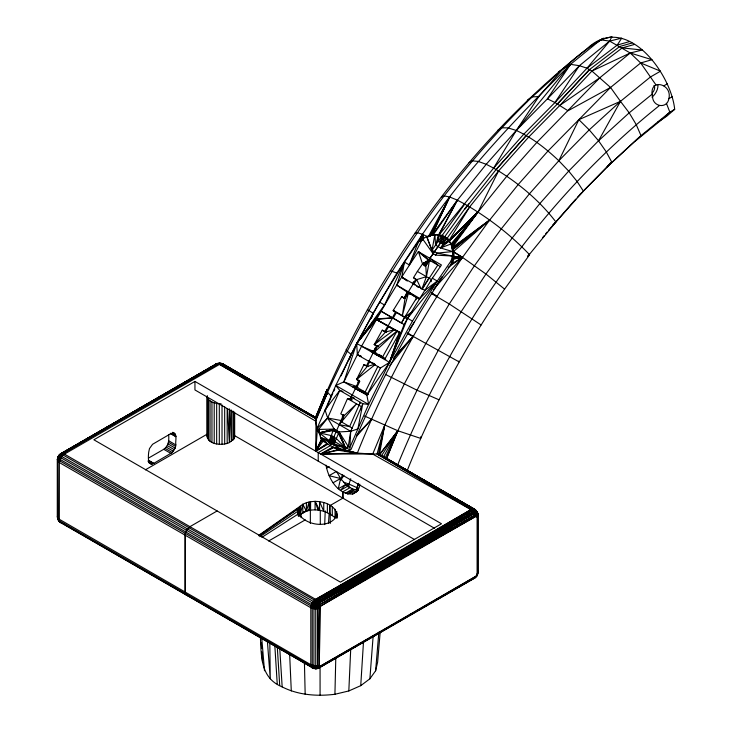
<?xml version="1.0" encoding="UTF-8"?>
<svg xmlns="http://www.w3.org/2000/svg" width="732" height="732" viewBox="0 0 732 732"><rect width="100%" height="100%" fill="white"/><g stroke="black" fill="none" stroke-linecap="round" stroke-linejoin="round"><path stroke-width="1.1" d="M229.473 408.877L229.455 442.558C222.345 446.09 205.518 444.763 207.449 434.003L207.449 395.82M259.018 535.138L300.038 506.343L300.038 514.871L298.995 516.334L300.038 506.343C310.45 496.808 338.834 501.301 336.985 518.155M302.801 504.266L300.038 514.871L302.792 512.793L302.801 504.266L306.397 511.201C316.325 507.917 327.277 511 335.055 517.725L336.766 511.613L336.784 518M306.406 502.674L306.397 511.201L299.955 514.605M476.898 575.663L320.497 666.056C319.701 669.121 312.244 670.475 313.918 665.745L313.964 604.925L315.748 603.113L474.565 513.205L476.898 515.63L477.108 517.222C479.314 514.623 476.871 510.854 474.546 509.188L471.079 509.527L317.02 600.139L315.748 601.429L315.748 668.801L319.225 667.877L474.565 578.198L477.438 575.05L478.033 572.168L478.033 515.218L477.447 512.354L474.546 509.188L379.45 454.526L377.072 454.005L320.68 454.023L332.859 447.023L343.619 449.924L347.526 448.204L320.68 454.023L333.655 447.435L338.806 450.372L357.344 453.099L372.707 454.078L472.36 510.451L474.565 513.205L475.837 516.49L477.108 517.222L477.108 574.172L476.578 576.377L473.549 578.509L476.02 577.017L477.438 575.05L477.822 571.116M377.73 454.38L471.079 509.527L314.458 600.139L311.448 604.531L310.816 607.734L310.816 664.683L311.448 667.163L313.991 668.572L60.793 522.694L57.91 519.546L57.316 516.655L57.316 459.714C57.224 456.402 60.701 451.726 64.279 454.023L317.02 600.139L319.225 602.884L319.225 667.877M329.83 505.684L329.83 514.221L329.83 505.684L342.869 498.153L342.869 491.794L350.28 487.521M217.139 510.954L190.009 526.628L187.538 528.833L185.727 531.935L185.095 535.147L185.095 592.096L186.532 595.29L185.26 593.469L185.278 591.191M314.925 668.536L312.262 667.877L312.262 602.884L60.793 457.701L59.814 455.341L60.793 453.684L216.132 363.996L219.609 363.09L223.086 364.005L316.041 417.652L315.757 451.168L327.936 444.178L333.655 447.435M657.556 122.281L666.843 116.132L674.684 109.343C671.034 72.834 625.412 11.163 586.552 49.2C465.259 144.579 373.494 275.278 315.739 417.743L223.086 364.005L219.609 363.173L216.132 363.996L61.808 453.373L58.578 456.429L59.987 459.348L311.448 604.531L313.964 604.925L313.269 601.42L59.814 455.341L58.78 455.514L57.517 460.757L57.517 517.698L59.987 521.971L61.808 523.005M342.256 416.206L343.665 414.431L336.381 431.13L333.545 430.562C329.903 435.018 332.392 440.755 330.407 445.596L318.219 452.605L318.219 461.133M332.548 438.065L332.575 436.309L331.276 439.108L329.263 440.728L328.741 442.064L329.629 443.574M442.11 276.531L438.861 282.332C404.668 335.21 375.315 391.135 351.15 449.274L350.042 450.034L349.85 447.499L348.286 446.593L345.413 447.957L333.682 443.555L333.81 437.022L336.381 431.13M297.823 514.614L297.924 510.387L297.924 514.66M312.262 602.884L319.225 602.884L320.497 606.169L319.216 665.333L315.73 668.408L312.262 667.529L310.99 666.056L59.521 520.864L57.91 519.546L57.526 515.612M260.409 637.334C261.315 657.437 260.775 678.07 282.168 686.909C298.336 695.18 317.148 696.471 334.927 694.275L335.787 657.83M57.316 516.655L57.91 519.546L59.987 521.971L313.269 668.197L318.21 668.197L317.487 668.563L317.487 603.086L318.21 601.42L472.36 510.451L474.007 510.058L476.77 511.933L477.63 513.242L476.898 515.63L320.497 606.169L319.106 606.727L312.381 606.718L58.459 460.117L57.91 456.85L59.997 454.398L217.862 363.292L215.336 364.719L216.132 363.996L216.242 365.14M597.431 42.282L603.442 38.21C576.66 53.601 555.277 76.769 532.137 96.908C500.496 127.771 471.207 160.939 444.178 195.901C392.123 264.042 349.85 339.227 316.178 417.999L222.08 363.694L219.609 363.09L217.148 363.685L59.814 455.341L57.91 458.882L58.24 518.659L310.816 664.683L315.748 665.864L317.542 665.736L319.216 608.393L320.497 606.169L475.361 514.834L476.578 513.095L476.596 511.028M174.573 433.326L171.151 433.435L152.558 444.297L149.484 448.597L148.724 452.074C148.331 455.432 147.059 466.897 153.821 463.356L172.249 452.513L175.213 448.103L175.845 444.873C175.03 440.993 178.022 434.149 172.761 432.283M324.697 524.606L325.218 510.899M407.029 471.088C432.475 406.955 465.616 346.016 504.586 289.122L485.957 274.024L462.487 257.389L453.776 256.731L452.742 262.065L433.701 289.652M334.927 694.275L348.825 690.944L350.72 648.955M227.487 408.63L229.455 442.558L234.066 438.797L234.752 435.723L414.632 539.585M348.825 690.944L360.739 685.664L363.52 641.397M328.458 523.426L329.171 513.233M298.446 515.191L298.985 507.788L300.038 506.343M600.633 39.839L609.628 41.093L630.234 52.997L652.002 59.713L640.665 62.952L610.552 87.456L548.021 150.993L518.219 184.528L489.635 220.076L462.487 257.389L453.758 256.905L452.367 256.008L435.558 255.129L433.097 253.711L432.026 250.262L438.111 241.414L438.98 235.018L493.624 168.122L523.764 134.203L554.966 102.526L587 68.186L609.628 41.093L611.97 36.6L600.633 39.839L570.539 64.334L516.289 130.461L486.222 164.288L457.39 200.156L438.98 235.018L443.72 236.747L448.643 239.593L442.22 235.347L434.872 234.551L426.683 236.518L418.356 241.743L404.421 262.074L379.615 302.151L356.694 343.381L335.768 385.471L317.002 428.531L318.566 429.428L320.47 437.288L327.936 444.178L327.167 443.674L315.757 451.168L317.322 429.986L315.62 421.11L327.579 392.416L326.994 389.845L315.556 417.414M360.739 685.664L369.88 678.793L373.183 635.568M668.874 98.674C672.635 83.164 647.994 77.693 652.578 96.642C652.669 106.899 667.163 109.233 668.874 98.674L672.223 96.743M369.88 678.793L375.617 670.768L378.856 632.256M380.219 631.707L377.611 662.186L375.617 670.768M652.349 94.007L629.2 112.829L598.538 140.773L568.691 171.096L539.868 203.542L512.217 237.946L485.957 274.024L461.224 311.603L438.203 350.408L417.03 390.211L397.833 430.745L381.637 455.524L474.546 509.188L475.553 510.854L475.837 516.49L319.234 604.907L315.748 608.914L313.918 608.795L310.816 607.734L59.356 462.551L57.316 459.714L58.578 456.429L57.91 456.85L60.006 454.426L219.609 363.173L316.178 417.999L326.994 389.845L315.721 417.231M451.187 263.337L452.742 262.065C452.989 253.611 453.511 244.625 447.133 238.202L469.669 206.909L498.556 170.968L528.687 137.058L559.879 105.371L591.923 71.041L622.209 47.909L634.452 44.432M438.697 234.999L438.111 241.414L443.025 244.259L449.201 241.103L477.996 212.06L506.828 176.202L536.895 142.365L599.984 77.619L630.234 52.997L642.293 50.023L622.209 47.909M431.148 281.674L431.358 279.505L417.368 271.426L413.479 277.712L415.73 279.441L412.912 283.998M148.505 458.095L163.758 449.292C168.735 446.245 169.174 439.795 168.616 434.579M246.492 377.968L221.357 363.301L222.08 363.694L219.618 364.335L62.998 454.956L59.987 459.348L59.356 462.551L59.338 521.504L60.793 522.694M438.898 235.036L438.111 241.414L440.81 241.011L444.91 243.39M58.24 461.718L58.459 460.117L60.793 457.701M360.995 410.048L361.48 406.681L347.499 398.601L340.773 413.873L344.022 415.749L356.566 403.835L339.19 424.633L327.662 417.981L325.035 409.929L339.749 390.421L342.905 391.446M422.172 288.975L437.818 265.066L429.931 258.332L433.106 253.693L426.683 236.518L432.026 250.262L436.94 253.116L452.367 256.008L451.196 260.729L437.269 281.042L412.473 321.119L389.543 362.358L368.617 404.439L362.798 403.735L339.749 390.421L335.768 385.471L343.857 381.903L361.571 346.245L376.815 318.859C389.68 295.884 403.579 273.439 418.402 251.671L429.547 260.29L425.429 266.119L425.045 265.258L427.863 260.967L429.547 260.29L440.582 266.658M420.927 436.574L420.662 438.386L397.833 430.745L364.499 416.023M359.787 484.172L359.339 487.21L356.704 491.657L352.641 494.027C337.644 494.923 328.183 478.042 326.014 465.149M59.814 521.038L58.78 520.864L57.91 517.524L58.78 520.864L60.006 521.925M222.967 365.14L223.086 364.005L223.891 364.719M429.931 258.332L433.097 253.711L422.483 238.742L409.316 264.911L404.421 262.074L396.808 285.169L410.808 294.548L408.483 292.928L405.016 298.528L402.344 315.565L408.483 292.928L419.518 299.297M350.042 450.034L346.684 448.103L348.286 446.593L350.71 431.294L362.798 403.735L357.884 428.906L349.85 447.499L350.71 431.294L339.19 424.633L349.631 426.61L360.318 402.28L359.019 405.263M404.439 279.02L401.804 277.062L404.421 262.074L384.52 304.988L356.694 343.381L343.857 381.903L366.906 395.207L368.617 404.439L357.884 428.906L350.71 431.294L339.108 431.926L334.185 429.071L327.662 417.981L339.749 390.421M558.36 71.919L570.539 64.334L579.387 65.706L587 68.186L591.923 71.041L630.234 52.997L640.665 62.952L660.529 71.169L650.355 77.043L620.471 101.345L589.223 129.866L558.809 160.756L529.437 193.806L501.264 228.869L474.482 265.652L449.274 303.963L425.814 343.509L404.229 384.099L384.657 425.383L379.45 454.526L472.35 508.978L474.007 510.058L473.549 511.732L319.225 602.884L475.361 514.834L320.021 604.522L474.565 513.205L475.343 511.952L478.033 515.218L477.447 512.354L475.361 509.902L381.637 455.524M432.026 250.262L434.872 234.551L430.864 235.109L429.217 236.198M423.993 265.112L422.538 263.886L418.402 251.671L428.458 260.281L429.547 260.29L426.427 276.65L421.989 288.856M429.08 236.345L430.864 235.109L434.872 234.551L435.549 245.11L440.472 247.956L446.557 238.98L448.076 240.416L438.98 235.018L441.744 236.198L440.81 241.011L443.72 236.747L442.22 235.347L464.747 204.063C488.555 217.825 510.68 234.771 529.602 254.754L504.586 289.122M478.033 572.168L476.578 576.377L475.553 576.551L474.565 578.198M372.707 454.078L384.657 425.383L378.426 454.288L472.35 508.978L472.36 510.451L317.02 600.139L314.458 600.139L62.998 454.956L61.36 454.545L61.808 453.373M424.725 265.725L425.429 266.119L425.878 264.042M421.001 240.974L422.465 234.277C464.793 171.81 517.021 117.193 570.539 64.334L547.417 98.847L516.289 130.461L493.624 168.122L486.222 164.288L478.197 161.415L472.35 160.848L469.029 162.641M347.819 486.094L340.407 490.376L345.76 484.52L340.6 478.518L329.034 475.672L336.5 471.426L340.6 478.518L338.285 488.766L345.76 484.52C349.347 487.018 353.217 490.422 357.893 489.717M337.379 514.193C331.459 530.124 302.838 525.924 297.695 511.357L298.985 507.788L298.995 515.273M348.112 486.926L350.729 478.701M330.269 439.914L331.34 435.595L319.344 432.905L334.185 429.071L333.911 429.702L319.344 432.905L329.263 440.728L331.203 443.491L333.682 443.555M384.657 425.383L377.072 454.005L472.35 508.978M322.382 439.447L315.757 451.168L327.167 443.674M59.521 460.986L60.006 456.457L61.808 456.228L61.36 454.545M435.549 245.11L438.55 234.945L457.39 200.156L464.747 204.063M420.305 241.45L422.465 234.277L417.405 232.685L415.117 233.124M417.368 271.426L422.538 263.886L425.429 266.119L427.863 260.967L429.547 260.29L430.142 261.223M380.402 368.031L366.906 395.207L389.543 362.358L399.864 332.163L387.969 326.17L392.59 317.871L376.815 318.859L356.694 343.381L357.353 354.727L380.402 368.031L389.543 362.358L407.568 318.292L432.365 278.215L441.442 264.975L418.402 251.671M374.592 363.786L368.882 361.379L373.1 352.906L389.543 362.358L399.864 332.163M349.329 359.769L351.195 354.416L373.091 313.259L396.9 273.118L422.465 234.277L428.183 236.967L449.622 196.963L457.39 200.156L433.06 235.073L430.864 235.109L429.885 236.143L449.622 196.963L444.178 195.901L441.387 197.036M371.234 318.512L373.091 313.259L367.363 309.508M419.811 241.67L422.465 234.277L423.691 237.891M527.049 101.693L527.699 99.881L532.137 96.908L538.853 96.551L563.384 68.387M340.655 479.908L342.585 474.565M412.729 283.86L413.488 281.765M358.488 483.303L356.96 487.539L356.96 490.284M371.179 318.502L373.091 313.259L370.996 318.493M57.91 519.546L58.24 518.659L59.338 521.504M312.262 667.529L317.487 667.392L320.497 666.056L475.361 577.466L475.837 576.377L319.198 667.621L475.361 577.466L477.822 573.202L477.822 514.166L476.01 510.369L379.45 454.526L397.833 430.745L386.67 458.47M330.407 445.596L333.81 437.022L330.306 438.157L329.263 440.728L320.47 437.288L322.043 440.691L327.021 443.592L320.47 437.288L341.935 449.695L357.344 453.099C384.785 384.126 420.58 318.621 462.487 257.389L453.456 251.561L451.113 243.948L440.472 247.956L452.76 251.579L462.487 257.389L435.275 287.246M58.459 456.228L57.526 458.671L58.231 457.701M316.169 417.963L326.994 389.845L316.041 417.652M389.543 362.358L404.11 324.523L407.568 318.292L437.269 281.042L432.365 278.215M409.316 264.911L418.356 241.743M334.963 441.661L333.81 437.022L331.193 443.491L333.728 440.975L345.413 447.957L338.98 432.246L334.048 429.4L319.344 432.905L333.545 430.562L338.468 433.426L333.655 444.919L345.413 447.957L339.108 431.926L338.843 432.548L345.413 447.957L341.935 449.695L337.818 449.796L320.68 454.023L333.801 447.517L341.935 449.695L347.526 448.204M330.306 438.157L331.34 435.595L336.272 438.441L345.413 447.957L338.468 433.426M330.443 443.427L331.175 441.625M386.624 458.205L397.833 430.745L379.716 454.654L473.54 508.886L475.553 510.854L476.578 513.095M325.658 409.984L326.975 406.827M327.854 404.723L332.813 393.24M397.769 464.674C454.169 326.472 542.183 199.26 659.248 105.683M347.499 398.601L350.344 399.224L351.561 396.405M354.242 398.043L351.278 397.083L355.386 388.564L365.14 392.068L377.904 366.366M350.747 400.477L352.037 397.503M331.358 396.305L327.579 392.416L316.123 418.805L220.89 363.795L217.148 363.685L60.793 453.684L58.78 455.514M351.278 397.083L352.202 394.951M352.394 428.202L341.35 421.833L344.022 415.749M327.579 392.416L316.151 418.338L220.89 363.795M415.803 299.781L416.755 297.704L408.337 291.821M385.425 457.482L397.833 430.745L383.513 456.878M333.774 391.19L334.744 389.15M341.039 375.864L351.195 354.416L347.142 351.131L346.19 349.31M320.47 437.288L323.032 441.268L315.757 451.168L321.577 438.916M376.028 352.943L370.639 351.479L373.64 351.442L375.598 347.334M392.389 317.761L395.49 312.161L393.285 310.331L401.767 296.652L404.11 298.226L407.038 292.233M527.937 256.2L555.936 222.006L583.386 191.116L577.054 181.408L568.691 171.096L558.809 160.756L578.884 119.664L620.471 101.345L629.2 112.829L636.154 124.486L641.003 135.621L607.139 166.85L583.413 190.924M369.633 361.581L367.217 366.458L356.566 379.469L359.815 381.345L356.859 387.292L352.925 387.137L356.319 386.359L357.939 387.292M367.903 393.67L356.859 387.292L356.319 386.359L359.229 380.484L356.566 379.469L363.969 364.582L368.214 366.604M366.586 365.661L369.001 360.803M448.14 267.345L462.487 257.389L453.748 256.566L453.639 252.348L452.431 247.206L477.996 212.06L498.556 170.968L493.624 168.122M440.884 278.297L436.83 284.803M358.479 484.557L356.96 487.539L357.362 490.449M441.085 236.619L442.769 237.195L440.81 241.011L442.467 236.875L440.984 236.509M315.757 451.168L321.504 440.024M417.185 244.195L422.465 234.277L423.563 237.955M387.969 326.17L396.991 331.074L382.58 356.969L373.1 352.897L356.694 343.381L381.061 311.219L401.465 323.022L404.814 316.993M349.667 399.498L350.747 397.513M372.002 350.482L374.299 352.193L396.991 331.074L377.492 346.446L374.244 344.571L382.269 330.169L384.767 331.468L387.933 325.767L399.754 332.667M377.492 346.446L374.299 352.193L385.325 358.57M393.203 318.237L396.341 312.573M384.62 359.558L399.489 332.822L376.44 319.518L356.694 343.381M577.237 197.448L611.815 162.239L606.215 151.799L598.538 140.773L620.471 101.345L610.552 87.456L591.923 71.041M361.571 346.245L373.64 351.442L376.834 345.724L378.462 346.666M401.465 323.022L404.622 317.359M425.786 265.762L422.538 263.886L428.138 260.738C428.339 259.412 430.151 262.001 429.547 260.29L425.786 265.762L426.427 276.65L416.728 279.597L413.9 284.181M341.295 421.431L343.619 417.533M465.47 208.345L496.095 169.55L526.226 135.63L557.427 103.944L589.461 69.613L619.748 46.482L631.991 43.005M469.669 206.909L448.881 240.737L443.025 244.259L449.055 240.984L477.996 212.06L452.01 246.025L453.639 252.348L453.758 256.905M422.181 288.966L428.897 278.078M410.725 313.854L404.814 317.002L416.764 297.704L408.337 291.83L413.333 283.714L414.989 284.958M404.11 298.226L407.55 292.672M428.357 260.372L422.538 263.886L425.191 265.048L425.429 266.119L428.897 260.528L428.138 260.738M587 68.186L617.286 45.055L621.688 38.119L609.628 41.093L579.387 65.706L547.417 98.847L554.966 102.526L568.014 110.752L610.552 87.456M409.389 329.711L414.193 322.172M428 260.83L422.538 263.886L426.234 263.511L427.863 260.967L422.538 263.886L425.319 264.792L425.429 266.119M464.738 209.334L468.819 203.853M340.883 480.027L343.93 475.278M554.966 102.526L579.387 65.706M497.861 130.195L501.731 127.789L507.999 127.88L516.289 130.461L538.853 96.551M440.563 242.841L433.106 253.693L440.572 242.841L443.272 242.438L446.181 238.165L444.69 236.775L467.208 205.482M442.769 237.195L443.272 242.438L445.614 238.998M435.558 255.129L436.94 253.116L452.76 251.579L453.748 256.566M441.744 236.198L438.111 241.414L438.55 234.945L434.515 234.835M320.68 454.023L357.344 453.099L343.619 449.924L338.806 450.372L344.305 450.171L345.531 448.432M57.316 459.714L57.91 458.882L59.338 458.882M457.39 200.156L431.834 235.292L449.622 196.963L430.151 236.024L430.864 235.109L431.404 235.402L449.622 196.963L431.267 235.448L430.864 235.109M344.305 450.171L345.66 448.359M313.991 603.095L312.262 604.907L315.748 608.914L317.542 608.795L319.106 606.727M447.993 240.206L446.557 238.98L448.881 240.737L477.996 212.06L451.918 245.787L449.201 241.103L440.472 247.956M319.555 431.221L318.566 429.428L327.662 417.981L340.993 420.497L342.613 421.44M357.82 382.26L359.229 380.484M389.836 365.451L413.113 336.372L459.11 361.873L458.479 361.196M527.818 256.026L529.245 254.26M542.769 237.433L544.196 235.658M545.624 233.892L547.042 232.117M548.469 230.351L575.755 199.122M477.996 212.06L451.507 244.644L451.113 243.948L477.996 212.06L448.926 240.892L443.025 244.259M344.067 449.869L341.835 450.143L357.344 453.099M610.845 162.522L607.139 166.85L641.003 135.621L669.844 112.142L674.684 109.343M356.338 436.501L371.371 419.418L356.658 435.119M496.095 169.55L526.235 135.63M393.67 358.186L413.113 336.372L407.587 332.804M426.234 263.511L428.897 260.528L427.296 261.663M376.834 345.724L374.244 344.571L385.517 332.044L388.71 326.289L376.44 319.518L392.59 317.871M394.109 357.024L413.113 336.372L407.138 333.591M557.427 103.944L589.47 69.604M579.46 194.941L581.839 192.534M310.99 606.169L312.262 604.907M327.662 417.981L317.002 428.531L317.194 431.057L319.71 432.521M334.579 440.133L333.728 440.975L334.185 443.574M312.262 608.374L315.73 604.907L319.234 604.907L320.497 606.169M552.742 225.035L555.936 222.006C540.308 201.547 520.351 184.555 498.556 170.968M58.78 457.582L60.006 456.457M319.106 666.77L315.748 668.801L313.964 668.206L315.748 667.584M356.704 491.657L358.36 490.193M453.456 251.561L489.635 220.076L452.33 247.517L453.026 249.52L489.635 220.076L452.733 247.846L452.33 247.517L452.971 249.2L489.635 220.076M313.973 667.392L312.262 665.324L310.99 666.056L313.973 667.392L315.748 665.864L317.487 667.392M331.276 439.108L333.81 437.022M635.568 140.91L663.997 117.779L669.844 112.142L666.413 103.322M356.566 379.469L375.049 364.664M427.14 261.891L428.897 260.528M374.244 344.571L394.53 329.647L385.517 332.044L382.269 330.169M190.009 526.619L186.532 530.297L185.26 533.582L185.26 593.469M306.708 510.753L302.792 512.793L304.64 511.448M404.814 317.002L412.171 311.722M258.936 535.641L298.985 507.788M559.879 105.371L599.984 77.619M259.091 535.842L298.299 508.758L298.299 516.087M259.915 536.684L297.695 511.357L297.704 514.559M261.882 537.361L298.299 513.956M302.792 512.793L306.607 510.35M450.958 264.197L462.487 257.389L453.739 257.243L452.367 256.008L453.501 259.073L462.487 257.389L453.511 258.799L452.367 256.008M352.641 494.027L357.216 491.318M317.487 668.563L320.021 667.154M476.77 575.434L477.438 575.05L477.108 574.172M397.266 622.154L399.242 621.011M411.1 614.093L413.077 612.94M424.935 606.032L426.912 604.879M111.776 425.045L113.744 423.901M120.652 419.875L122.619 418.731M134.45 411.832L136.427 410.679L134.432 411.814M589.498 46.747L593.661 44.341M663.869 85.818L667.41 83.777M194.95 381.427L93.87 439.786L340.407 582.132L441.488 523.773L194.95 381.427L194.95 389.955L434.579 528.321M145.394 469.825L207.449 434.003M352.742 488.939L345.33 493.222L354.8 489.745L347.453 494.054L357.875 490.422M268.653 541.003L305.262 519.876M319.225 602.884L474.565 513.205M100.687 431.121L59.997 454.398L59.521 455.496L59.338 454.856M102.672 429.986L109.617 426.006M111.603 424.871L114.585 423.169M116.571 422.035L118.557 420.9M120.533 419.765L122.519 418.631M125.501 416.92L127.487 415.785M326.399 468.196L329.208 466.604M333.106 482.754L340.6 478.518M315.739 599.215L472.36 510.451M317.02 600.139L475.553 510.854M345.916 485.572L348.807 484.017L358.707 488.436M309.371 509.609L306.397 511.201L309.096 502.024L309.105 510.561L310.588 501.667L310.588 510.195M422.538 263.886L427.836 261.178M328.741 442.064L330.608 441.167M451.168 262.669L452.742 262.065L451.196 260.729M374.839 364.271L367.217 366.458L363.969 364.582M617.286 45.055L629.52 41.587M343.143 450.052L343.619 449.924L341.835 450.143L343.473 450.089M317.542 665.736L319.216 665.333L320.497 666.056L319.234 667.538L315.73 668.408M317.542 608.795L319.216 608.393M316.572 668.536L318.21 668.197M476.596 574.309L477.63 574.117M187.538 595.61L188.728 595.491L187.538 595.601M318.566 429.428L334.185 429.071M313.964 604.925L315.73 604.907L317.487 606.727M317.532 604.916L313.269 601.42L318.21 601.42L473.549 511.732L475.343 511.952M476.02 514.386L477.438 514.386L477.822 516.261L476.898 515.63M206.973 396.662C208.794 402.353 215.849 403.808 221.119 403.817M440.911 236.216L443.72 236.747L440.829 236.134M441.112 236.427L443.72 236.747M390.376 270.703L396.9 273.118M350.015 398.867L352.037 399.416M343.473 482.113L348.807 484.017L348.807 487.018M343.857 381.903L356.319 386.359M355.386 388.564L365.14 392.078M441.387 236.875L443.208 237.607L443.272 242.438M438.944 399.773L417.03 390.211L385.416 374.418M361.279 356.53L357.353 354.727L361.398 356.429M315.455 418.42L218.337 363.795L62.989 453.474L62.998 454.956M373.1 352.906L382.571 356.978M368.223 394.557L357.847 389.982L368.095 394.594M357.353 354.727L361.452 356.585M385.746 359.275L375.562 354.334L385.618 359.293M516.289 130.461C532.237 137.762 546.173 148.724 558.809 160.756M431.276 293.376L449.274 303.963L481.034 324.926M313.269 668.197L313.991 668.572M376.44 319.518L388.71 326.289L386.368 324.917M431.487 293.129L436.913 296.25L431.541 292.983M413.479 277.712L416.728 279.597L421.129 288.847M407.321 280.951L401.804 277.062L424.844 290.375L437.269 281.042L419.857 298.482L396.808 285.169M401.767 296.652L405.016 298.528M379.615 302.151L384.52 304.988M407.568 318.292L412.473 321.119M393.285 310.331L407.697 318.667M393.093 310.697L407.376 318.96M381.061 311.219L404.229 324.615M384.767 331.468L386.386 332.401M373.64 351.442L375.269 352.376M378.828 354.434L381.738 356.118M335.768 385.471L368.617 404.439M350.344 399.224L351.973 400.157M333.911 429.702L338.843 432.548M172.587 432.566L175.296 434.131M172.121 433.198L175.735 435.275M170.428 433.289L175.845 436.418M170.419 433.582L175.836 436.702M168.625 440.71L175.845 444.955M168.47 442.274L175.689 446.438M167.994 443.931L175.213 448.103M167.225 445.568L174.445 449.741M166.21 447.078L173.429 451.241M165.029 448.341L172.249 452.513M163.758 449.292L170.977 453.465M148.404 460.236L153.821 463.356M148.239 460.337L153.647 463.466M148.029 461.352L152.54 463.96M148.623 462.569L151.332 464.134M248.459 379.121L255.34 383.147M257.307 384.3L260.253 386.029M262.221 387.182L268.113 390.632M271.06 392.361L274.015 394.091M219.618 364.335L315.62 421.11M401.804 277.062L407.129 280.768M416.636 286.194L418.301 287.411M446.557 238.98L448.112 240.27M311.448 667.163L312.262 667.877M444.672 236.784L446.181 238.165M578.884 119.664L589.223 129.866L598.538 140.773M314.458 600.139L315.748 601.429M317.487 603.086L319.234 604.907M655.954 84.894L640.665 62.952M318.594 431.871L320.497 434.698M57.746 518.622L58.578 519.93M339.108 431.926L348.286 446.593M653.987 85.461L654.435 86.184A5.234 3.019 -60 0 1 652.258 92.937M318.374 431.743L320.479 435.256M315.089 509.847L315.08 501.319L319.582 510.195L319.573 501.667L323.754 511.192L323.754 502.655M473.54 508.886L474.007 510.058M315.08 501.319L318.091 510.094M476.77 511.933L477.438 514.386M340.993 420.497L341.35 421.833M422.51 240.197L422.465 234.277L423.389 238.083M451.113 243.948L452.76 251.579M476.88 511.741L477.127 513.196M261.836 639.091L264.499 670.787M267.39 641.25L270.254 678.793L269.824 643.501M261.297 642.806L261.663 648.506M261.882 651.919L262.541 662.186M279.752 648.323L282.168 686.909M277.291 646.896L279.706 685.491M274.82 645.468L277.245 684.063M229.866 410.012L231.404 441.488L231.404 410.039M289.616 653.493L291.29 690.944M422.465 234.277L422.666 239.886M304.421 662.323L305.171 694.265M429.547 260.29L429.547 260.903M342.869 491.794L342.869 498.153M335.055 509.198L335.055 517.725M332.291 507.111L332.291 515.639M330.205 513.315L330.205 523.563M327.369 504.257L327.369 512.793M320.287 510.296L320.287 523.947M320.067 666.943L320.076 695.4M310.35 509.829L310.35 523.49M301.081 513.141L301.081 517.698M234.67 412.573L234.67 437.279M234.066 411.851L234.066 438.797M232.95 411.018L232.95 440.216M227.167 408.593L227.167 443.4M224.678 406.91L224.678 443.967M222.025 404.942L222.025 444.251M219.307 403.808L219.307 444.233M216.672 403.478L216.672 443.903M214.211 402.875L214.211 443.299M211.96 402.014L211.96 442.439M210.057 400.907L210.057 441.332M208.556 399.617L208.556 440.042M207.513 398.181L207.513 438.605M206.936 396.232L206.973 437.086M657.958 85.205A9.9 5.719 -60 0 1 651.947 97.118"/></g></svg>
